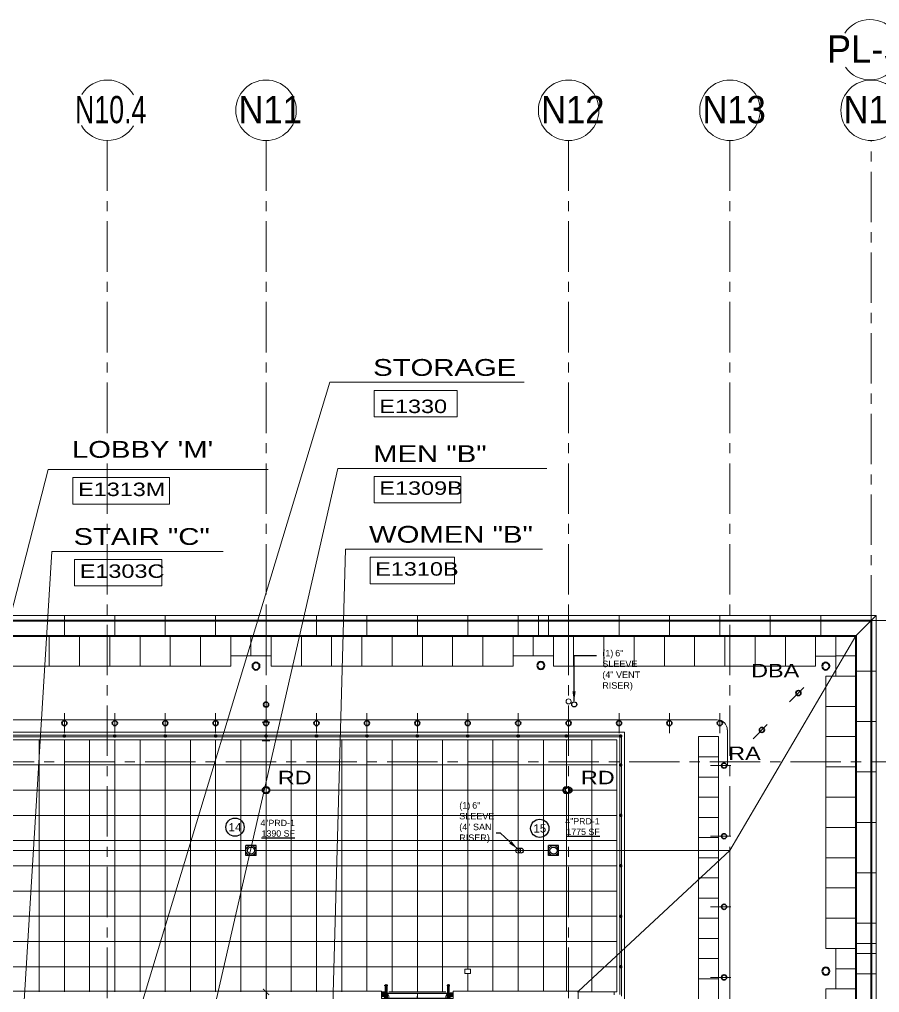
# Model space of a CAD drawing. Header units: inches. Extents: x -26500 to -19489, y -3216 to 2257.
# Drawn here: x -22074 to -21051, y 1100 to 2257 of the extents above; entities that cross this region are included whole.
import ezdxf
from ezdxf.enums import TextEntityAlignment as Align

# ---------------------------------------------------------------- set-up
doc = ezdxf.new("R2010")
doc.units = ezdxf.units.IN
doc.header["$LTSCALE"] = 48
doc.header["$MEASUREMENT"] = 0
for name, pattern in [('A113$0$CENTER', [2, 1.25, -0.25, 0.25, -0.25]), ('A113$0$DGN Style 2', [173.538547, 104.123128, -69.415419]), ('A113$0$DGN Style 3', [242.953966, 173.538547, -69.415419]), ('A113$0$DGN Style 4', [277.835214, 138.830838, -69.415419, 0.173539, -69.415419]), ('NB - PH Mezzanine_plan$0$HIDDEN2', [0.1875, 0.125, -0.0625])]:
    doc.linetypes.add(name, pattern=pattern)
doc.layers.add('A-Anno-Legn', color=8, linetype='Continuous', lineweight=18)
for name, color, linetype in [('A113$0$63', 8, 'Continuous'), ('A113$0$A roof pave', 8, 'Continuous'), ('A113$0$A-ANNO-IDEN', 8, 'Continuous'), ('A113$0$A-DOOR-ADA', 8, 'Continuous'), ('A113$0$A-DOOR-FRM1', 8, 'Continuous'), ('A113$0$A-DOOR-FULL', 8, 'Continuous'), ('A113$0$A-DOOR-SWNG', 8, 'Continuous'), ('A113$0$A-DOOR-THLD', 8, 'Continuous'), ('A113$0$A-GLAZ-FULL', 8, 'Continuous'), ('A113$0$A-GRID-1DP0-15', 8, 'Continuous'), ('A113$0$A-GRID-GRDP0-15', 8, 'Continuous'), ('A113$0$A-PLUMB-SLEEVE', 8, 'Continuous'), ('A113$0$A-roof cope', 8, 'Continuous'), ('A113$0$A-roof davi', 8, 'Continuous'), ('A113$0$A-roof fall', 8, 'Continuous'), ('A113$0$A-roof hral', 8, 'Continuous'), ('A113$0$A-ROOF-PAVE-X1', 8, 'Continuous'), ('A113$0$A-trellis-above', 8, 'Continuous'), ('A113$0$A-WALL-EXTR', 8, 'Continuous'), ('A113$0$bp113 - A-ROOF-CRTS', 8, 'Continuous'), ('A113$0$bp113 - A-ROOF-RFDR', 8, 'Continuous'), ('A113$0$C-PROP', 8, 'Continuous'), ('A113$0$Items below', 8, 'Continuous'), ('A113$0$trellis', 8, 'Continuous'), ('NB - PH Mezzanine_plan$0$STMETAL1', 1, 'NB - PH Mezzanine_plan$0$HIDDEN2'), ('NB - PH Mezzanine_plan$0$STPTREINF', 1, 'NB - PH Mezzanine_plan$0$HIDDEN2'), ('P-Anno', 6, 'Continuous'), ('P-Anno-Symb @ 96', 6, 'Continuous'), ('P-Pipe-Ftng', 134, 'Continuous'), ('P-Text', 6, 'Continuous'), ('XREF', 7, 'Continuous')]:
    doc.layers.add(name, color=color, linetype=linetype)
doc.styles.add('A113$0$Arial', font='arial.ttf', dxfattribs={"height": 0.076839})
doc.styles.add('A113$0$style-Arial', font='arial.ttf')
doc.styles.add('MAMEP ANNO', font='arial.ttf', dxfattribs={"height": 0.078125})
doc.styles.add('NB - PH Mezzanine_plan$0$ROMANS', font='romans.shx', dxfattribs={"width": 0.8})
doc.styles.add('P08', font='arial.ttf', dxfattribs={"height": 0.08})
doc.styles.get("Standard").update_dxf_attribs({"font": 'simplex.shx'})
doc.dimstyles.new('NB - PH Mezzanine_plan$0$tce_96', dxfattribs={"dimscale": 96, "dimtxt": 0.09375, "dimasz": 0.075, "dimexe": 0.075, "dimexo": 0.0625, "dimgap": 0.03125, "dimtad": 1, "dimdec": 3, "dimzin": 3, "dimdsep": 46, "dimlunit": 4, "dimtxsty": 'NB - PH Mezzanine_plan$0$ROMANS', "dimblk": 'NB - PH Mezzanine_plan$0$_ArchTick', "dimcen": 0, "dimdle": 0.075, "dimclrd": 3, "dimclre": 3, "dimclrt": 10, "dimadec": 0, "dimazin": 1, "dimtfac": 1, "dimtdec": 3, "dimtmove": 0, "dimatfit": 3, "dimldrblk": 'NB - PH Mezzanine_plan$0$_ArchTick', "dimfxl": 1, "dimtolj": 1, "dimtzin": 3, "dimlwd": -1, "dimlwe": -1, "dimarcsym": 0})
doc.dimstyles.new('STANDARD$7', dxfattribs={"dimtxt": 0.18, "dimasz": 0.125, "dimexe": 0.18, "dimexo": 0.06, "dimgap": 0.09, "dimtad": 0, "dimtih": 1, "dimtoh": 1, "dimdec": 4, "dimzin": 0, "dimdsep": 46, "dimtxsty": 'Standard', "dimcen": 0.09, "dimadec": 0, "dimazin": 0, "dimtfac": 1, "dimtdec": 4, "dimtofl": 0, "dimtmove": 0, "dimatfit": 3, "dimfxl": 1, "dimtolj": 1, "dimtzin": 0, "dimarcsym": 0})

# ---------------------------------------------------------------- blocks, each defined once
blk = doc.blocks.new('*U761')
at = {"layer": 'A113$0$A-DOOR-FRM1', "linetype": 'A113$0$DGN Style 4', "lineweight": 0}
for p, q in [((0, 9.4), (-42.5, 9.4)), ((0, 3.4), (-42.5, 3.4)), ((0, 9.4), (42.5, 9.4)), ((0, 3.4), (42.5, 3.4))]:
    blk.add_line(p, q, dxfattribs=at)
at = {"layer": 'A113$0$A-DOOR-FRM1', "linetype": 'A113$0$DGN Style 4', "lineweight": 0, "flags": 128}
for points in [[(-40.7, 7.8), (-40.7, 7.2), (-40, 7.2)], [(40.7, 7.8), (40.7, 7.2), (40, 7.2)]]:
    blk.add_lwpolyline(points, dxfattribs=at)
at = {"layer": 'A113$0$A-DOOR-FRM1', "linetype": 'Continuous', "lineweight": 0}
for radius in [0.875, 0.688]:
    blk.add_circle((-40.7, 7.2), radius, dxfattribs=at)
at = {"layer": 'A113$0$A-DOOR-FRM1', "linetype": 'Continuous', "lineweight": 0, "extrusion": (0, 0, -1)}
for radius in [0.875, 0.688]:
    blk.add_circle((-40.7, 7.2), radius, dxfattribs=at)
at = {"layer": 'A113$0$A-DOOR-FULL', "lineweight": 40}
for p, q in [((-38.1, 18.5), (-38.1, 19.4)), ((-38.1, 18.5), (-38.1, 19.4)), ((-37.3, 18.5), (-38, 18.5)), ((-37.3, 18.5), (-38, 18.5)), ((-37.3, -18.5), (-37.3, 18.5)), ((-37.3, -18.5), (-37.3, 18.5)), ((-36.8, 18.5), (-36.8, -18.5)), ((-36, 18.5), (-36.8, 18.5)), ((-36.8, 18.5), (-36.8, -18.5)), ((-36, 18.5), (-36.8, 18.5)), ((36, 18.5), (36.7, 18.5)), ((36, 18.5), (36.7, 18.5)), ((36.7, 18.5), (36.7, -18.5)), ((36.7, 18.5), (36.7, -18.5)), ((37.2, -18.5), (37.2, 18.5)), ((37.2, 18.5), (38, 18.5)), ((37.2, -18.5), (37.2, 18.5)), ((37.2, 18.5), (38, 18.5)), ((38, 18.5), (38, 19.4)), ((38, 18.5), (38, 19.4)), ((-38.1, -18.6), (-38.1, -19.4)), ((-38.1, -18.6), (-38.1, -19.4)), ((-37.3, -18.5), (-38, -18.5)), ((-37.3, -18.5), (-38, -18.5)), ((-36, -18.5), (-36.8, -18.5)), ((-36, -18.5), (-36.8, -18.5)), ((-36, -19.4), (-36, -18.6)), ((-36, -19.4), (-36, -18.6)), ((35.9, -19.4), (35.9, -18.6)), ((35.9, -19.4), (35.9, -18.6)), ((36, -18.5), (36.7, -18.5)), ((36, -18.5), (36.7, -18.5)), ((37.2, -18.5), (38, -18.5)), ((37.2, -18.5), (38, -18.5)), ((38, -18.6), (38, -19.4)), ((38, -18.6), (38, -19.4))]:
    blk.add_line(p, q, dxfattribs=at)
at = {"layer": 'A113$0$A-DOOR-FULL', "lineweight": 0}
for p, q in [((-38, 18.5), (-38, -15)), ((-36, 18.5), (-36, 8.6)), ((36, 18.5), (36, 8.6)), ((38, 18.5), (38, -15)), ((-38.9, 10.3), (-42.5, 10.3)), ((-42.5, 10.2), (-42.5, 3.3)), ((-42.3, 6), (-42.5, 6)), ((-38.9, 3.3), (-42.5, 3.3)), ((-36, 7.4), (-36, -15)), ((36, 7.4), (36, -15)), ((38.9, 10.3), (42.5, 10.3)), ((38.9, 3.3), (42.5, 3.3)), ((42.2, 6), (42.5, 6)), ((42.5, 10.2), (42.5, 3.3)), ((-38, -16.2), (-38, -18.5)), ((-38, -16.2), (-38, -18.5)), ((-36, -16.2), (-36, -18.5)), ((-36, -16.2), (-36, -18.5)), ((36, -16.2), (36, -18.5)), ((36, -16.2), (36, -18.5)), ((38, -16.2), (38, -18.5)), ((38, -16.2), (38, -18.5))]:
    blk.add_line(p, q, dxfattribs=at)
at = {"layer": 'A113$0$A-DOOR-FULL'}
for p, q in [((-37.3, 18.5), (-37.4, 18.5)), ((-37.3, 18.5), (-37.4, 18.5)), ((-36.6, 18.5), (-36.8, 18.5)), ((-36.6, 18.5), (-36.8, 18.5)), ((36.6, 18.5), (36.7, 18.5)), ((36.6, 18.5), (36.7, 18.5)), ((37.2, 18.5), (37.4, 18.5)), ((37.2, 18.5), (37.4, 18.5)), ((-37.3, -18.5), (-37.4, -18.5)), ((-37.3, -18.5), (-37.4, -18.5)), ((-36.6, -18.5), (-36.8, -18.5)), ((-36.6, -18.5), (-36.8, -18.5)), ((36.6, -18.5), (36.7, -18.5)), ((36.6, -18.5), (36.7, -18.5)), ((37.2, -18.5), (37.4, -18.5)), ((37.2, -18.5), (37.4, -18.5))]:
    blk.add_line(p, q, dxfattribs=at)
at = {"layer": 'A113$0$A-DOOR-FULL', "lineweight": 30}
for p, q in [((-36, 19.4), (-36, 18.5)), ((-36, 19.4), (-36, 18.5)), ((35.9, 19.4), (35.9, 18.5)), ((35.9, 19.4), (35.9, 18.5))]:
    blk.add_line(p, q, dxfattribs=at)
at = {"layer": 'A113$0$A-DOOR-FULL', "linetype": 'Continuous', "lineweight": 0}
for p, q in [((-38.9, 10.3), (-42.5, 10.3)), ((-38.9, 10.3), (-38.9, 3.3)), ((-36, 8.6), (-36.8, 8.6)), ((-36, 7.4), (-36.8, 7.4)), ((-35.4, -14.3), (-35.4, 6.8)), ((-35.4, -14.3), (-35.4, 6.8)), ((-34.1, -14.3), (-34.1, 6.8)), ((-34.1, -14.3), (-34.1, 6.8)), ((34.1, -14.3), (34.1, 6.8)), ((34.1, -14.3), (34.1, 6.8)), ((35.4, -14.3), (35.4, 6.8)), ((35.4, -14.3), (35.4, 6.8)), ((36, 8.6), (36.7, 8.6)), ((36, 7.4), (36.7, 7.4)), ((38.9, 10.3), (38.9, 3.3)), ((38.9, 10.3), (42.5, 10.3)), ((-39.3, -15), (-37.3, -15)), ((-39.3, -15), (-37.3, -15)), ((-39.3, -16.2), (-37.3, -16.2)), ((-39.3, -16.2), (-37.3, -16.2)), ((-36.8, -15), (-36, -15)), ((-36.8, -15), (-36, -15)), ((-36.8, -16.2), (-36, -16.2)), ((-36.8, -16.2), (-36, -16.2)), ((36.7, -15), (36, -15)), ((36.7, -15), (36, -15)), ((36.7, -16.2), (36, -16.2)), ((36.7, -16.2), (36, -16.2)), ((39.2, -15), (37.2, -15)), ((39.2, -15), (37.2, -15)), ((39.2, -16.2), (37.2, -16.2)), ((39.2, -16.2), (37.2, -16.2))]:
    blk.add_line(p, q, dxfattribs=at)
at = {"layer": 'A113$0$A-DOOR-FULL', "linetype": 'Continuous', "lineweight": 0, "extrusion": (0, 0, -1)}
blk.add_circle((39.2, -15.6), 0.625, dxfattribs=at)
blk.add_circle((39.2, -15.6), 0.625, dxfattribs=at)
at = {"layer": 'A113$0$A-DOOR-FULL', "linetype": 'Continuous', "lineweight": 0}
blk.add_circle((39.2, -15.6), 0.625, dxfattribs=at)
blk.add_circle((39.2, -15.6), 0.625, dxfattribs=at)
at = {"layer": 'A113$0$A-DOOR-FULL', "lineweight": 40}
for centre, radius, start, end in [((-38, 19.4), 0.05, 112.9744, 180), ((-38, 19.4), 0.05, 112.9744, 180), ((-38, 18.5), 0.05, 180, 270), ((-38, 18.5), 0.05, 180, 270), ((-38, -18.6), 0.05, 90, 180), ((-38, -18.6), 0.05, 90, 180), ((-38, -19.4), 0.05, 180, 247.0256), ((-38, -19.4), 0.05, 180, 247.0256), ((-37, -17), 2.61, 247.0256, 270.0003), ((-37, -17), 2.61, 247.0256, 270.0003), ((-37, -17), 2.61, 270.0003, 292.9744), ((-37, -17), 2.61, 270.0003, 292.9744), ((-36, -18.6), 0.05, 0, 90), ((-36, -18.6), 0.05, 0, 90), ((-36, -19.4), 0.05, 292.9744, 0), ((-36, -19.4), 0.05, 292.9744, 0)]:
    blk.add_arc(centre, radius, start, end, dxfattribs=at)
at = {"layer": 'A113$0$A-DOOR-FULL', "lineweight": 30}
for centre, radius, start, end in [((-37, 17), 2.61, 67.0256, 112.9744), ((-37, 17), 2.61, 67.0256, 112.9744), ((-36, 19.4), 0.05, 0, 67.0256), ((-36, 19.4), 0.05, 0, 67.0256), ((-36, 18.5), 0.05, 270, 0), ((-36, 18.5), 0.05, 270, 0)]:
    blk.add_arc(centre, radius, start, end, dxfattribs=at)
at = {"layer": 'A113$0$A-DOOR-FULL', "lineweight": 30, "extrusion": (0, 0, -1)}
for centre, radius, start, end in [((-36, 19.4), 0.05, 0, 67.0256), ((-36, 19.4), 0.05, 0, 67.0256), ((-36, 18.5), 0.05, 270, 0), ((-36, 18.5), 0.05, 270, 0), ((-37, 17), 2.61, 67.0256, 112.9744), ((-37, 17), 2.61, 67.0256, 112.9744)]:
    blk.add_arc(centre, radius, start, end, dxfattribs=at)
at = {"layer": 'A113$0$A-DOOR-FULL', "lineweight": 40, "extrusion": (0, 0, -1)}
for centre, radius, start, end in [((-38, 19.4), 0.05, 112.9744, 180), ((-38, 19.4), 0.05, 112.9744, 180), ((-38, 18.5), 0.05, 180, 270), ((-38, 18.5), 0.05, 180, 270), ((-36, -18.6), 0.05, 0, 90), ((-36, -18.6), 0.05, 0, 90), ((-36, -19.4), 0.05, 292.9744, 0), ((-36, -19.4), 0.05, 292.9744, 0), ((-37, -17), 2.61, 270.0003, 292.9744), ((-37, -17), 2.61, 270.0003, 292.9744), ((-37, -17), 2.61, 247.0256, 270.0003), ((-37, -17), 2.61, 247.0256, 270.0003), ((-38, -18.6), 0.05, 90, 180), ((-38, -18.6), 0.05, 90, 180), ((-38, -19.4), 0.05, 180, 247.0256), ((-38, -19.4), 0.05, 180, 247.0256)]:
    blk.add_arc(centre, radius, start, end, dxfattribs=at)
at = {"layer": 'A113$0$A-DOOR-FULL', "linetype": 'Continuous', "lineweight": 0}
for centre, radius, start, end in [((-36, 6.8), 1.88, 0, 90), ((-36, 6.8), 1.88, 0, 90), ((-36, 6.8), 0.625, 0, 90), ((-36, 6.8), 0.625, 0, 90), ((36, -14.3), 1.88, 180, 270), ((36, -14.3), 1.88, 180, 270), ((36, -14.3), 0.625, 180, 270), ((36, -14.3), 0.625, 180, 270)]:
    blk.add_arc(centre, radius, start, end, dxfattribs=at)
at = {"layer": 'A113$0$A-DOOR-FULL', "linetype": 'Continuous', "lineweight": 0, "extrusion": (0, 0, -1)}
for centre, radius, start, end in [((-36, 6.8), 1.88, 0, 90), ((-36, 6.8), 1.88, 0, 90), ((-36, 6.8), 0.625, 0, 90), ((-36, 6.8), 0.625, 0, 90), ((36, -14.3), 0.625, 180, 270), ((36, -14.3), 1.88, 180, 270), ((36, -14.3), 0.625, 180, 270), ((36, -14.3), 1.88, 180, 270)]:
    blk.add_arc(centre, radius, start, end, dxfattribs=at)
at = {"layer": 'A113$0$A-DOOR-FULL', "lineweight": 0}
for points in [[(-42.3, 8.3), (-42.5, 8.3), (-42.5, 6), (-42.3, 6)], [(42.2, 8.3), (42.5, 8.3), (42.5, 6), (42.2, 6)]]:
    blk.add_3dface(points, dxfattribs=at)
at = {"layer": 'A113$0$A-DOOR-SWNG', "linetype": 'A113$0$DGN Style 3', "lineweight": 0}
blk.add_line((0, 6.3), (0, 9.3), dxfattribs=at)
blk.add_line((0, 6.3), (0, 9.3), dxfattribs=at)
for points in [[(-36, -19.6), (-1.9, -2.8), (-0.1, 6.3)], [(36, -19.6), (1.9, -2.8), (0.1, 6.3)]]:
    blk.add_spline(points, degree=3, dxfattribs=at)
at = {"layer": 'A113$0$A-DOOR-THLD', "linetype": 'Continuous', "lineweight": 0}
for p, q in [((-38, 9.8), (-38.9, 9.8)), ((-38, 3.8), (-38.9, 3.8)), ((-36, 9.8), (0, 9.8)), ((-35.4, 3.8), (-36, 3.8)), ((-34.1, 3.8), (0, 3.8)), ((36, 9.8), (0, 9.8)), ((34.1, 3.8), (0, 3.8)), ((35.4, 3.8), (36, 3.8)), ((38.9, 9.8), (38, 9.8)), ((38, 3.8), (38.9, 3.8))]:
    blk.add_line(p, q, dxfattribs=at)
at = {"layer": 'A113$0$A-DOOR-THLD', "linetype": 'A113$0$DGN Style 2', "lineweight": 0}
for p, q in [((-38, 9.8), (-36, 9.8)), ((-38, 3.8), (-36, 3.8)), ((-35.4, 3.8), (-34.1, 3.8)), ((35.4, 3.8), (34.1, 3.8)), ((38, 9.8), (36, 9.8)), ((38, 3.8), (36, 3.8))]:
    blk.add_line(p, q, dxfattribs=at)
at = {"layer": 'A113$0$A-GLAZ-FULL', "linetype": 'Continuous', "lineweight": 30}
blk.add_circle((-40.7, 7.2), 1.19, dxfattribs=at)
at = {"layer": 'A113$0$A-GLAZ-FULL', "linetype": 'Continuous', "lineweight": 30, "extrusion": (0, 0, -1)}
blk.add_circle((-40.7, 7.2), 1.19, dxfattribs=at)
blk = doc.blocks.new('A113')
at = {"layer": 'A113$0$A roof pave', "lineweight": 0, "transparency": 33554687}
for p, q in [((-22039, 1488.1, -2660.4), (-22039, 1524.1, -2660.4)), ((-22003, 1488.1, -2660.4), (-22003, 1524.1, -2660.4)), ((-21967, 1488.1, -2660.4), (-21967, 1524.1, -2660.4)), ((-21931, 1488.1, -2660.4), (-21931, 1524.1, -2660.4)), ((-21895, 1488.1, -2660.4), (-21895, 1524.1, -2660.4)), ((-21859, 1488.1, -2660.4), (-21859, 1524.1, -2660.4)), ((-21823, 1500.1, -2660.4), (-21823, 1524.1, -2660.4)), ((-21799, 1500.1, -2660.4), (-21799, 1524.1, -2660.4)), ((-21775, 1500.1, -2660.4), (-21775, 1524.1, -2660.4)), ((-21739, 1488.1, -2660.4), (-21739, 1524.1, -2660.4)), ((-21703, 1488.1, -2660.4), (-21703, 1524.1, -2660.4)), ((-21667, 1488.1, -2660.4), (-21667, 1524.1, -2660.4)), ((-21631, 1488.1, -2660.4), (-21631, 1524.1, -2660.4)), ((-21595, 1488.1, -2660.4), (-21595, 1524.1, -2660.4)), ((-21559, 1488.1, -2660.4), (-21559, 1524.1, -2660.4)), ((-21523, 1488.1, -2660.4), (-21523, 1524.1, -2660.4)), ((-21487, 1500.1, -2660.4), (-21487, 1524.1, -2660.4)), ((-21463, 1500.1, -2660.4), (-21463, 1524.1, -2660.4)), ((-21439, 1500.1, -2660.4), (-21439, 1524.1, -2660.4)), ((-21415, 1488.1, -2660.4), (-21415, 1524.1, -2660.4)), ((-21379, 1488.1, -2660.4), (-21379, 1524.1, -2660.4)), ((-21343, 1488.1, -2660.4), (-21343, 1524.1, -2660.4)), ((-21307, 1488.1, -2660.4), (-21307, 1524.1, -2660.4)), ((-21271, 1488.1, -2660.4), (-21271, 1524.1, -2660.4)), ((-21235, 1488.1, -2660.4), (-21235, 1524.1, -2660.4)), ((-21199, 1488.1, -2660.4), (-21199, 1524.1, -2660.4)), ((-21163, 1488.1, -2660.4), (-21163, 1524.1, -2660.4)), ((-21127, 1500.1, -2660.4), (-21127, 1524.1, -2660.4)), ((-21103, 1500.1, -2660.4), (-21103, 1524.1, -2660.4)), ((-21079, 1500.1, -2660.4), (-21103, 1500.1, -2660.4)), ((-21079, 1476.1, -2660.4), (-21115, 1476.1, -2660.4)), ((-21079, 1440.1, -2660.4), (-21115, 1440.1, -2660.4)), ((-21079, 1404.1, -2660.4), (-21115, 1404.1, -2660.4)), ((-21079, 1368.1, -2660.4), (-21115, 1368.1, -2660.4)), ((-21079, 1332.1, -2660.4), (-21115, 1332.1, -2660.4)), ((-21079, 1296.1, -2660.4), (-21115, 1296.1, -2660.4)), ((-21079, 1260.1, -2660.4), (-21115, 1260.1, -2660.4)), ((-21079, 1224.1, -2660.4), (-21115, 1224.1, -2660.4)), ((-21079, 1188.1, -2660.4), (-21115, 1188.1, -2660.4)), ((-21079, 1152.1, -2660.4), (-21103, 1152.1, -2660.4)), ((-21079, 1128.1, -2660.4), (-21103, 1128.1, -2660.4)), ((-21079, 1104.1, -2660.4), (-21103, 1104.1, -2660.4))]:
    blk.add_line(p, q, dxfattribs=at)
at = {"layer": 'A113$0$A roof pave', "lineweight": 13, "transparency": 33554687}
for p, q in [((-21823, 1500.1, -2660.4), (-21775, 1500.1, -2660.4)), ((-21823, 1500.1, -2660.4), (-21823, 1488.1, -2660.4)), ((-21775, 1500.1, -2660.4), (-21775, 1488.1, -2660.4)), ((-21487, 1500.1, -2660.4), (-21439, 1500.1, -2660.4)), ((-21487, 1488.1, -2660.4), (-21487, 1500.1, -2660.4)), ((-21439, 1488.1, -2660.4), (-21439, 1500.1, -2660.4)), ((-21127, 1500.1, -2660.4), (-21127, 1488.1, -2660.4)), ((-21103, 1500, -2660.4), (-21127, 1500, -2660.4)), ((-21103, 1500.1, -2660.4), (-21103, 1476.1, -2660.4)), ((-22111, 1488.1, -2660.4), (-21823, 1488.1, -2660.4)), ((-21775, 1488.1, -2660.4), (-21487, 1488.1, -2660.4)), ((-21439, 1488.1, -2660.4), (-21127, 1488.1, -2660.4)), ((-21115, 1476.1, -2660.4), (-21115, 1152, -2660.4)), ((-21115, 1476.1, -2660.4), (-21103, 1476.1, -2660.4)), ((-21266.5, 1068.1, -2660.4), (-21266.5, 1404.1, -2660.4)), ((-21266.5, 1404.1, -2660.4), (-21242.5, 1404.1, -2660.4)), ((-21242.5, 1404.1, -2660.4), (-21242.5, 1068.1, -2660.4)), ((-21266.5, 1380.1, -2660.4), (-21242.5, 1380.1, -2660.4)), ((-21266.5, 1356.1, -2660.4), (-21242.5, 1356.1, -2660.4)), ((-21266.5, 1332.1, -2660.4), (-21242.5, 1332.1, -2660.4)), ((-21266.5, 1308.1, -2660.4), (-21242.5, 1308.1, -2660.4)), ((-21266.5, 1284.1, -2660.4), (-21242.5, 1284.1, -2660.4)), ((-21266.5, 1260.1, -2660.4), (-21242.5, 1260.1, -2660.4)), ((-21266.5, 1236.1, -2660.4), (-21242.5, 1236.1, -2660.4)), ((-21266.5, 1212.1, -2660.4), (-21242.5, 1212.1, -2660.4)), ((-21266.5, 1188.1, -2660.4), (-21242.5, 1188.1, -2660.4)), ((-21266.5, 1164.1, -2660.4), (-21242.5, 1164.1, -2660.4)), ((-21115, 1152, -2660.4), (-21103, 1152.1, -2660.4)), ((-21103, 1152.1, -2660.4), (-21103, 1104.1, -2660.4)), ((-21266.5, 1140.1, -2660.4), (-21242.5, 1140.1, -2660.4)), ((-21266.5, 1116.1, -2660.4), (-21242.5, 1116.1, -2660.4)), ((-21115, 1104, -2660.4), (-21103, 1104.1, -2660.4)), ((-21115, 1104, -2660.4), (-21115, 1068, -2660.4))]:
    blk.add_line(p, q, dxfattribs=at)
at = {"layer": 'A113$0$A-ANNO-IDEN', "lineweight": 13, "transparency": 33554687}
for p, q in [((-21653.6, 1825.6), (-21473.7, 1825.6)), ((-22012.1, 1721.7), (-21778.5, 1721.7)), ((-21653.6, 1723.2), (-21447, 1723.2)), ((-22010.1, 1624.4), (-21831.9, 1624.4)), ((-21658.5, 1627), (-21451.9, 1627))]:
    blk.add_line(p, q, dxfattribs=at)
at = {"layer": 'A113$0$A-ANNO-IDEN', "lineweight": 0, "transparency": 33554687, "flags": 128}
for points in [[(-21653.6, 1825.6), (-21705.2, 1825.6), (-21966.6, 962.1)], [(-22012.1, 1721.7), (-22040.4, 1721.7), (-22208.2, 1070.3)], [(-21653.6, 1723.2), (-21695.6, 1723.2), (-21881.7, 910.1)], [(-22010.1, 1624.4), (-22035.8, 1624.4), (-22073.9, 1006.2)], [(-21658.5, 1627), (-21686.4, 1627), (-21706.3, 913.1)]]:
    blk.add_lwpolyline(points, dxfattribs=at)
at = {"layer": 'A113$0$A-ANNO-IDEN', "lineweight": 13, "transparency": 33554687}
for points in [[(-21652.4, 1816), (-21553.6, 1816), (-21553.6, 1784.5), (-21652.4, 1784.5)], [(-21652.4, 1713.7), (-21549.4, 1713.7), (-21549.4, 1682.2), (-21652.4, 1682.2)], [(-22010.9, 1712.2), (-21896, 1712.2), (-21896, 1680.6), (-22010.9, 1680.6)], [(-22008.9, 1614.9), (-21905.2, 1614.9), (-21905.2, 1583.4), (-22008.9, 1583.4)], [(-21657.3, 1617.5), (-21556.8, 1617.5), (-21556.8, 1586), (-21657.3, 1586)]]:
    blk.add_3dface(points, dxfattribs=at)
at = {"layer": 'A113$0$A-DOOR-ADA', "lineweight": 13, "transparency": 33554687}
blk.add_3dface([(-21544.3, 1122.5, -2660.4), (-21544.3, 1127.5, -2660.4), (-21537.8, 1127.5, -2660.4), (-21537.8, 1122.5, -2660.4)], dxfattribs=at)
at = {"layer": 'A113$0$A-GRID-1DP0-15', "lineweight": 13, "transparency": 33554687}
for centre in [(-21781, 2149.2), (-21421, 2149.2), (-21229, 2149.2), (-21061, 2149.2)]:
    blk.add_circle(centre, 36, dxfattribs=at)
for centre, start, end in [((-21062.3, 2221.2), 34.0743, 146.7799), ((-21062.3, 2221.2), 215.4208, 328.5678), ((-21969.7, 2149.2), 30.37, 148.3737), ((-21969.7, 2149.2), 210.2526, 328.8621)]:
    blk.add_arc(centre, 36, start, end, dxfattribs=at)
at = {"layer": 'A113$0$A-GRID-GRDP0-15', "linetype": 'A113$0$CENTER', "lineweight": 0, "transparency": 33554687}
for p, q in [((-21970, 2113.2), (-21970, 382.2)), ((-21781, 2113.2), (-21781, -676.9)), ((-21421, 2113.2), (-21421, -676.9)), ((-21229, 2113.2), (-21229, -676.9)), ((-21061, -3071.9), (-21061, 2112.4)), ((-21061, 1542.1), (-20364.9, 1542.1)), ((-23941, 1374.1), (-20364.9, 1374.1))]:
    blk.add_line(p, q, dxfattribs=at)
at = {"layer": 'A113$0$A-PLUMB-SLEEVE', "lineweight": 13, "transparency": 33554687}
for centre in [(-21421, 1446.1, -2660.4), (-21481, 1268.6, -2660.4)]:
    blk.add_circle(centre, 3, dxfattribs=at)
at = {"layer": 'A113$0$A-roof cope', "lineweight": 13, "transparency": 33554687}
for p, q in [((-23887, 1548.1, -2660.4), (-21055, 1548.1, -2660.4)), ((-21456.8, 1548.1, -2660.4), (-21456.8, 1524.1, -2660.4)), ((-21444.8, 1548.1, -2660.4), (-21444.8, 1524.1, -2660.4)), ((-21055, 1548.1, -2660.4), (-21055, -23.9, -2660.4)), ((-21079, 1158.1, -2660.4), (-21055, 1158.1, -2660.4)), ((-21079, 1146.1, -2660.4), (-21055, 1146.1, -2660.4))]:
    blk.add_line(p, q, dxfattribs=at)
at = {"layer": 'A113$0$A-roof cope', "lineweight": 0, "transparency": 33554687}
for p, q in [((-22021, 1524.1, -2660.4), (-22021, 1548.1, -2660.4)), ((-21961, 1524.1, -2660.4), (-21961, 1548.1, -2660.4)), ((-21901, 1524.1, -2660.4), (-21901, 1548.1, -2660.4)), ((-21841, 1524.1, -2660.4), (-21841, 1548.1, -2660.4)), ((-21781, 1524.1, -2660.4), (-21781, 1548.1, -2660.4)), ((-21721, 1524.1, -2660.4), (-21721, 1548.1, -2660.4)), ((-21661, 1524.1, -2660.4), (-21661, 1548.1, -2660.4)), ((-21601, 1524.1, -2660.4), (-21601, 1548.1, -2660.4)), ((-21541, 1524.1, -2660.4), (-21541, 1548.1, -2660.4)), ((-21481, 1524.1, -2660.4), (-21481, 1548.1, -2660.4)), ((-21421, 1524.1, -2660.4), (-21421, 1548.1, -2660.4)), ((-21361, 1524.1, -2660.4), (-21361, 1548.1, -2660.4)), ((-21301, 1524.1, -2660.4), (-21301, 1548.1, -2660.4)), ((-21241, 1524.1, -2660.4), (-21241, 1548.1, -2660.4)), ((-21181, 1524.1, -2660.4), (-21181, 1548.1, -2660.4)), ((-21121, 1524.1, -2660.4), (-21121, 1548.1, -2660.4)), ((-21079, 1524.1, -2660.4), (-21055, 1548.1, -2660.4)), ((-21079, 1482.1, -2660.4), (-21055, 1482.1, -2660.4)), ((-21079, 1422.1, -2660.4), (-21055, 1422.1, -2660.4)), ((-21079, 1362.1, -2660.4), (-21055, 1362.1, -2660.4)), ((-21079, 1302.1, -2660.4), (-21055, 1302.1, -2660.4)), ((-21079, 1242.1, -2660.4), (-21055, 1242.1, -2660.4)), ((-21079, 1182.1, -2660.4), (-21055, 1182.1, -2660.4)), ((-21079, 1122.1, -2660.4), (-21055, 1122.1, -2660.4))]:
    blk.add_line(p, q, dxfattribs=at)
at = {"layer": 'A113$0$A-roof cope', "lineweight": 40, "transparency": 33554687}
for p, q in [((-23863, 1524.1, -2660.4), (-21079, 1524.1, -2660.4)), ((-21079, 1524.1, -2660.4), (-21079, 0.1, -2660.4))]:
    blk.add_line(p, q, dxfattribs=at)
at = {"layer": 'A113$0$A-roof davi', "lineweight": 40, "transparency": 33554687, "extrusion": (0, 0, -1)}
for centre in [(21793, 1488.1, 2660.4), (21454, 1488.8, 2660.4), (21115, 1488.1, 2660.4), (21114.9, 1125.2, 2660.4)]:
    blk.add_circle(centre, 4.32, dxfattribs=at)
at = {"layer": 'A113$0$A-roof fall', "lineweight": 0, "transparency": 33554687}
for p, q in [((-21158, 1445.5, -2660.4), (-21141, 1462.5, -2660.4)), ((-21781, 1430.2, -2660.4), (-21781, 1454.2, -2660.4)), ((-22021, 1408.1, -2660.4), (-22021, 1432.1, -2660.4)), ((-21961, 1408.1, -2660.4), (-21961, 1432.1, -2660.4)), ((-21901, 1408.1, -2660.4), (-21901, 1432.1, -2660.4)), ((-21841, 1408.1, -2660.4), (-21841, 1432.1, -2660.4)), ((-21781, 1408.1, -2660.4), (-21781, 1432.1, -2660.4)), ((-21721, 1408.1, -2660.4), (-21721, 1432.1, -2660.4)), ((-21661, 1408.1, -2660.4), (-21661, 1432.1, -2660.4)), ((-21601, 1408.1, -2660.4), (-21601, 1432.1, -2660.4)), ((-21541, 1408.1, -2660.4), (-21541, 1432.1, -2660.4)), ((-21481, 1408.1, -2660.4), (-21481, 1432.1, -2660.4)), ((-21421, 1408.1, -2660.4), (-21421, 1432.1, -2660.4)), ((-21361, 1408.1, -2660.4), (-21361, 1432.1, -2660.4)), ((-21301, 1408.1, -2660.4), (-21301, 1432.1, -2660.4)), ((-21241, 1408.1, -2660.4), (-21241, 1432.1, -2660.4)), ((-21201.5, 1401.6, -2660.4), (-21184.5, 1418.6, -2660.4)), ((-21228, 1369.7, -2660.4), (-21252, 1369.7, -2660.4)), ((-21228, 1285.7, -2660.4), (-21252, 1285.7, -2660.4)), ((-21228, 1201.7, -2660.4), (-21252, 1201.7, -2660.4)), ((-21228, 1117.7, -2660.4), (-21252, 1117.7, -2660.4))]:
    blk.add_line(p, q, dxfattribs=at)
at = {"layer": 'A113$0$A-roof fall', "lineweight": 13, "transparency": 33554687}
for p, q in [((-22980, 1424.1, -2660.4), (-21244.1, 1424.1, -2660.4)), ((-21231.9, 1412.1, -2660.4), (-21231.9, 1369.7, -2660.4))]:
    blk.add_line(p, q, dxfattribs=at)
blk.add_arc((-21244.1, 1412.1, -2660.4), 12, 0, 90, dxfattribs=at)
at = {"layer": 'A113$0$A-roof fall', "lineweight": 30, "transparency": 33554687, "extrusion": (0, 0, -1)}
for centre, major_axis in [((-21147.5, 1456, -2660.4), (-2.12, 2.12)), ((-21781, 1442.2, -2660.4), (-3, 0)), ((-22021, 1420.1, -2660.4), (-3, 0)), ((-21961, 1420.1, -2660.4), (-3, 0)), ((-21901, 1420.1, -2660.4), (-3, 0)), ((-21841, 1420.1, -2660.4), (-3, 0)), ((-21781, 1420.1, -2660.4), (-3, 0)), ((-21721, 1420.1, -2660.4), (-3, 0)), ((-21661, 1420.1, -2660.4), (-3, 0)), ((-21601, 1420.1, -2660.4), (-3, 0)), ((-21541, 1420.1, -2660.4), (-3, 0)), ((-21481, 1420.1, -2660.4), (-3, 0)), ((-21421, 1420.1, -2660.4), (-3, 0)), ((-21361, 1420.1, -2660.4), (-3, 0)), ((-21301, 1420.1, -2660.4), (-3, 0)), ((-21241, 1420.1, -2660.4), (-3, 0)), ((-21191, 1412.1, -2660.4), (-2.12, 2.12)), ((-21236, 1369.7, -2660.4), (0, -3)), ((-21236, 1285.7, -2660.4), (0, -3)), ((-21236, 1201.7, -2660.4), (0, -3)), ((-21236, 1117.7, -2660.4), (0, -3))]:
    blk.add_ellipse(centre, major_axis=major_axis, ratio=0.999999, dxfattribs=at)
at = {"layer": 'A113$0$A-roof hral', "lineweight": 13, "transparency": 33554687}
for p, q in [((-22926, 1406, -2660.4), (-21358.5, 1406, -2660.4)), ((-22924, 1404, -2660.4), (-21360.5, 1404, -2660.4)), ((-21360, 1097.5, -2660.4), (-21360, 1403.5, -2660.4)), ((-21358, 1095.5, -2660.4), (-21358, 1405.5, -2660.4))]:
    blk.add_line(p, q, dxfattribs=at)
at = {"layer": 'A113$0$A-roof hral', "lineweight": 30, "transparency": 33554687}
for points in [[(-22020, 1406, -2660.4), (-22022, 1406, -2660.4), (-22022, 1404, -2660.4), (-22020, 1404, -2660.4)], [(-21960, 1406, -2660.4), (-21962, 1406, -2660.4), (-21962, 1404, -2660.4), (-21960, 1404, -2660.4)], [(-21900, 1406, -2660.4), (-21902, 1406, -2660.4), (-21902, 1404, -2660.4), (-21900, 1404, -2660.4)], [(-21840, 1406, -2660.4), (-21842, 1406, -2660.4), (-21842, 1404, -2660.4), (-21840, 1404, -2660.4)], [(-21780, 1406, -2660.4), (-21782, 1406, -2660.4), (-21782, 1404, -2660.4), (-21780, 1404, -2660.4)], [(-21720, 1406, -2660.4), (-21722, 1406, -2660.4), (-21722, 1404, -2660.4), (-21720, 1404, -2660.4)], [(-21660, 1406, -2660.4), (-21662, 1406, -2660.4), (-21662, 1404, -2660.4), (-21660, 1404, -2660.4)], [(-21600, 1406, -2660.4), (-21602, 1406, -2660.4), (-21602, 1404, -2660.4), (-21600, 1404, -2660.4)], [(-21540, 1406, -2660.4), (-21542, 1406, -2660.4), (-21542, 1404, -2660.4), (-21540, 1404, -2660.4)], [(-21480, 1406, -2660.4), (-21482, 1406, -2660.4), (-21482, 1404, -2660.4), (-21480, 1404, -2660.4)], [(-21422.5, 1406, -2660.4), (-21424.5, 1406, -2660.4), (-21424.5, 1404, -2660.4), (-21422.5, 1404, -2660.4)], [(-21358, 1406, -2660.4), (-21360, 1406, -2660.4), (-21360, 1404, -2660.4), (-21358, 1404, -2660.4)], [(-21358, 1371.5, -2660.4), (-21360, 1371.5, -2660.4), (-21360, 1369.5, -2660.4), (-21358, 1369.5, -2660.4)], [(-21358, 1311.5, -2660.4), (-21360, 1311.5, -2660.4), (-21360, 1309.5, -2660.4), (-21358, 1309.5, -2660.4)], [(-21358, 1251.5, -2660.4), (-21360, 1251.5, -2660.4), (-21360, 1249.5, -2660.4), (-21358, 1249.5, -2660.4)], [(-21358, 1191.5, -2660.4), (-21360, 1191.5, -2660.4), (-21360, 1189.5, -2660.4), (-21358, 1189.5, -2660.4)], [(-21358, 1131.5, -2660.4), (-21360, 1131.5, -2660.4), (-21360, 1129.5, -2660.4), (-21358, 1129.5, -2660.4)]]:
    blk.add_3dface(points, dxfattribs=at)
at = {"layer": 'A113$0$A-ROOF-PAVE-X1', "lineweight": 13, "transparency": 33554687}
for p, q in [((-22930, 1409.5, -2660.4), (-21354.5, 1409.5, -2660.4)), ((-21354.5, 1091.5, -2660.4), (-21354.5, 1409.5, -2660.4)), ((-22921, 1400.5, -2660.4), (-21363.5, 1400.5, -2660.4)), ((-21363.5, 1100.5, -2660.4), (-21363.5, 1400.5, -2660.4)), ((-21366.6, 1100.5, -2660.4), (-21363.5, 1100.5, -2660.4)), ((-21366.6, 1097, -2660.4), (-21366.6, 1100.5, -2660.4))]:
    blk.add_line(p, q, dxfattribs=at)
at = {"layer": 'A113$0$A-ROOF-PAVE-X1', "lineweight": 0, "transparency": 33554687}
for p, q in [((-22051, 1100.5, -2660.4), (-22051, 1400.5, -2660.4)), ((-22021, 1100.5, -2660.4), (-22021, 1400.5, -2660.4)), ((-21991, 1100.5, -2660.4), (-21991, 1400.5, -2660.4)), ((-21961, 1100.5, -2660.4), (-21961, 1400.5, -2660.4)), ((-21931, 1100.5, -2660.4), (-21931, 1400.5, -2660.4)), ((-21901, 1100.5, -2660.4), (-21901, 1400.5, -2660.4)), ((-21871, 1100.5, -2660.4), (-21871, 1400.5, -2660.4)), ((-21841, 1100.5, -2660.4), (-21841, 1400.5, -2660.4)), ((-21811, 1100.5, -2660.4), (-21811, 1400.5, -2660.4)), ((-21781, 1344.5, -2660.4), (-21781, 1400.5, -2660.4)), ((-21751, 1100.5, -2660.4), (-21751, 1400.5, -2660.4)), ((-21721, 1100.5, -2660.4), (-21721, 1400.5, -2660.4)), ((-21691, 1100.5, -2660.4), (-21691, 1400.5, -2660.4)), ((-21661, 1101.5, -2660.4), (-21661, 1400.5, -2660.4)), ((-21631, 1100.5, -2660.4), (-21631, 1400.5, -2660.4)), ((-21601, 1100.5, -2660.4), (-21601, 1400.5, -2660.4)), ((-21571, 1100.5, -2660.4), (-21571, 1400.5, -2660.4)), ((-21541, 1127.5, -2660.4), (-21541, 1400.5, -2660.4)), ((-21511, 1101.5, -2660.4), (-21511, 1400.5, -2660.4)), ((-21481, 1101.5, -2660.4), (-21481, 1400.5, -2660.4)), ((-21451, 1101.5, -2660.4), (-21451, 1400.5, -2660.4)), ((-21423.5, 1344.5, -2660.4), (-21423.5, 1400.5, -2660.4)), ((-21393.5, 1100.5, -2660.4), (-21393.5, 1400.5, -2660.4)), ((-22921, 1370.5, -2660.4), (-21363.5, 1370.5, -2660.4)), ((-22137, 1340.5, -2660.4), (-21785, 1340.5, -2660.4)), ((-21781, 1100.5, -2660.4), (-21781, 1336.5, -2660.4)), ((-21777, 1340.5, -2660.4), (-21427.5, 1340.5, -2660.4)), ((-21423.5, 1101.5, -2660.4), (-21423.5, 1336.5, -2660.4)), ((-21419.5, 1340.5, -2660.4), (-21363.5, 1340.5, -2660.4)), ((-22921, 1310.5, -2660.4), (-21363.5, 1310.5, -2660.4)), ((-22921, 1280.5, -2660.4), (-21363.5, 1280.5, -2660.4)), ((-22921, 1250.5, -2660.4), (-21363.5, 1250.5, -2660.4)), ((-22921, 1220.5, -2660.4), (-21363.5, 1220.5, -2660.4)), ((-22921, 1190.5, -2660.4), (-21363.5, 1190.5, -2660.4)), ((-22921, 1160.5, -2660.4), (-21363.5, 1160.5, -2660.4)), ((-22921, 1130.5, -2660.4), (-21363.5, 1130.5, -2660.4)), ((-21541, 1101.5, -2660.4), (-21541, 1122.5, -2660.4)), ((-21643.8, 1100.5, -2660.4), (-21639, 1100.5, -2660.4)), ((-21637.8, 1100.5, -2660.4), (-21636.4, 1100.5, -2660.4)), ((-21635.1, 1100.5, -2660.4), (-21566.9, 1100.5, -2660.4)), ((-21565.6, 1100.5, -2660.4), (-21565, 1100.5, -2660.4)), ((-21409.5, 1100.5, -2660.4), (-21366.4, 1100.5, -2660.4))]:
    blk.add_line(p, q, dxfattribs=at)
at = {"layer": 'A113$0$A-trellis-above', "lineweight": 0, "transparency": 33554687}
for p, q in [((-22921, 1400.5, -2660.4), (-21363.5, 1400.5, -2660.4)), ((-21363.5, 1400.5, -2660.4), (-21363.5, 1100.5, -2660.4)), ((-21410.5, 1100.5, -2660.4), (-21363.5, 1100.5, -2660.4))]:
    blk.add_line(p, q, dxfattribs=at)
at = {"layer": 'A113$0$A-WALL-EXTR', "lineweight": 0, "transparency": 33554687}
for p, q in [((-22638.3, 1101.5, 1992.8), (-21643.8, 1101.5, 1992.8)), ((-21643.8, 1099, 1992.8), (-21643.8, 1101.5, 1992.8)), ((-21558.3, 1099, 1992.8), (-21558.3, 1101.5, 1992.8)), ((-21558.3, 1101.5, 1992.8), (-21409.5, 1101.5, 1992.8)), ((-21409.5, 941.2, 1992.8), (-21409.5, 1101.5, 1992.8))]:
    blk.add_line(p, q, dxfattribs=at)
at = {"layer": 'A113$0$bp113 - A-ROOF-CRTS', "lineweight": 13, "transparency": 33554687}
for p, q in [((-21079, 1524.1, -2660.4), (-21229, 1268.6, -2660.4)), ((-21785.6, 1421.5, -2660.4), (-21776.4, 1421.5, -2660.4)), ((-21785.6, 1399.3, -2660.4), (-21776.4, 1399.3, -2660.4)), ((-21079, 1274.6, -2660.4), (-21079, 1262.6, -2660.4)), ((-22153, 1268.6, -2660.4), (-21805, 1268.6, -2660.4)), ((-21793, 1268.6, -2660.4), (-21445, 1268.6, -2660.4)), ((-21433, 1268.6, -2660.4), (-21229, 1268.6, -2660.4)), ((-21409.3, 1101.5, -2660.4), (-21229, 1268.6, -2660.4)), ((-21229, 1268.6, -2660.4), (-21229, 950.1, -2660.4))]:
    blk.add_line(p, q, dxfattribs=at)
at = {"layer": 'A113$0$bp113 - A-ROOF-RFDR', "lineweight": 13, "transparency": 33554687}
for centre in [(-21799, 1268.6, -2660.4), (-21439, 1268.6, -2660.4)]:
    blk.add_circle(centre, 6, dxfattribs=at)
at = {"layer": 'A113$0$C-PROP', "lineweight": 40, "transparency": 33554687, "flags": 128}
blk.add_lwpolyline([(-25004.5, -676.9), (-24022, 1542.1), (-21061, 1542.1), (-21061, -676.9)], dxfattribs=at)
at = {"layer": 'A113$0$Items below', "lineweight": 0, "transparency": 33554687}
for q in [(-23881, 1542.1, -2660.4), (-21061, -17.9, -2660.4)]:
    blk.add_line((-21061, 1542.1, -2660.4), q, dxfattribs=at)
at = {"layer": 'A113$0$trellis', "lineweight": 40, "transparency": 33554687}
for centre in [(-21781, 1340.5, 0), (-21781, 1340.5, -2660.4), (-21423.5, 1340.5, 0), (-21423.5, 1340.5, -2660.4)]:
    blk.add_circle(centre, 4, dxfattribs=at)
at = {"layer": 'A113$0$A-DOOR-SWNG', "lineweight": 0, "transparency": 33554687}
blk.add_blockref('*U761', (-21601, 1089.2, 1992.8), dxfattribs=at)
at = {"layer": 'A113$0$63', "lineweight": 0, "transparency": 33554687, "style": 'A113$0$style-Arial', "width": 1.246875}
for s, p in [('DBA', (-21203.8, 1474.7)), ('RA', (-21231.1, 1376.3, 0)), ('RD', (-21767.1, 1347.5, 0)), ('RD', (-21406.4, 1347.5, 0))]:
    blk.add_text(s, height=16, dxfattribs=at).set_placement(p)
at = {"layer": 'A113$0$A-ANNO-IDEN', "lineweight": 13, "transparency": 33554687, "style": 'A113$0$style-Arial', "width": 1.246875}
for s, height, p in [("LOBBY 'M'", 20, (-22012.1, 1735.8)), ('E1313M', 16, (-22004.7, 1690.3)), ('E1309B', 16, (-21646.2, 1691.8)), ('E1303C', 16, (-22002.7, 1593)), ('E1310B', 16, (-21651.1, 1595.6))]:
    blk.add_text(s, height=height, dxfattribs=at).set_placement(p)
at = {"layer": 'A113$0$A-ANNO-IDEN', "lineweight": 13, "transparency": 33554687, "attachment_point": 7, "line_spacing_factor": 0.6, "style": 'A113$0$Arial'}
for s, insert, char_height in [('\\H1x;\\W1.24688;STORAGE', (-21653.6, 1833), 20), ('\\H1x;\\W1.24688;E1330', (-21646.2, 1788.8), 16), ('\\H1x;\\W1.24688;MEN "B"', (-21653.6, 1730.7), 20), ('\\H1x;\\W1.24688;STAIR "C"', (-22010.1, 1631.9), 20), ('\\H1x;\\W1.24688;WOMEN "B"', (-21658.5, 1634.5), 20)]:
    blk.add_mtext(s, dxfattribs=dict(at, insert=insert, char_height=char_height))
at = {"layer": 'A113$0$A-GRID-1DP0-15', "lineweight": 13, "transparency": 33554687, "style": 'A113$0$style-Arial'}
for s, width, p in [('PL-S', 0.95, (-21113.6, 2205.8)), ('N10.4', 0.701538, (-22008.4, 2133.8)), ('N11', 0.906154, (-21813.8, 2133.8)), ('N12', 0.906154, (-21453.8, 2133.8)), ('N13', 0.906154, (-21261.8, 2133.8)), ('N14', 0.906154, (-21093.8, 2133.8))]:
    blk.add_text(s, height=32.5, dxfattribs=dict(at, width=width)).set_placement(p)
blk = doc.blocks.new('NB - PH Mezzanine_plan$0$_ArchTick')
at = {"linetype": 'ByBlock', "const_width": 0.15}
blk.add_lwpolyline([(-0.5, -0.5), (0.5, 0.5)], dxfattribs=at)
blk = doc.blocks.new('LDGD')
at = {"layer": 'P-Pipe-Ftng'}
for p, q in [((-3, -3), (-3, 3)), ((3, 3), (-3, 3)), ((3, -3), (3, 3)), ((3, -3), (-3, -3))]:
    blk.add_line(p, q, dxfattribs=at)
blk.add_circle((0, 0), 2.12, dxfattribs=at)
blk = doc.blocks.new('*U443')
at = {"color": 0, "linetype": 'Continuous'}
blk.add_circle((0, 0), 0.113, dxfattribs=at)
at = {"color": 0, "linetype": 'ByBlock', "style": 'MAMEP ANNO'}
blk.add_attdef('ID', text='', height=0.102, dxfattribs=at).set_placement((0, 0), align=Align.MIDDLE_CENTER)
blk = doc.blocks.new('NB - PH Mezzanine_plan')
at = {"layer": 'NB - PH Mezzanine_plan$0$STMETAL1', "linetype": 'Continuous', "transparency": 33554687}
for centre, radius in [((-21781, 1340.5), 4), ((-21781, 1340.5), 3.5), ((-21421, 1340.5), 4), ((-21421, 1340.5), 3.5)]:
    blk.add_circle(centre, radius, dxfattribs=at)
at = {"layer": 'NB - PH Mezzanine_plan$0$STPTREINF', "lineweight": 13, "ltscale": 39.370079, "transparency": 33554687}
blk.add_leader([(-21781, 1100.5), (-21781, 927.2)], dimstyle='NB - PH Mezzanine_plan$0$tce_96', override={"dimclrd": 8}, dxfattribs=at)

msp = doc.modelspace()

# ---------------------------------------------------------------- linework, layer by layer
at = {"layer": 'P-Pipe-Ftng'}
msp.add_circle((-21414.3, 1442.5), 3, dxfattribs=at)
at = {"layer": 'P-Pipe-Ftng', "transparency": 33554687}
msp.add_circle((-21477.8, 1268.6), 3, dxfattribs=at)

# ---------------------------------------------------------------- block references
at = {"layer": 'P-Anno-Symb @ 96', "xscale": 96, "yscale": 96, "zscale": 96}
for p, values in [((-21818, 1296.4), {'ID': '14'}), ((-21455.3, 1295), {'ID': '15'})]:
    msp.add_blockref('*U443', p, dxfattribs=at).add_auto_attribs(values)
at = {"layer": 'P-Pipe-Ftng', "xscale": 2, "yscale": 2, "zscale": 2}
for p in [(-21798.9, 1268.6), (-21438.9, 1268.6)]:
    msp.add_blockref('LDGD', p, dxfattribs=at)
at = {"layer": 'XREF'}
for name in ['A113', 'NB - PH Mezzanine_plan']:
    msp.add_blockref(name, (0, 0), dxfattribs=at)

# ---------------------------------------------------------------- texts
at = {"layer": 'A-Anno-Legn', "transparency": 33554687, "char_height": 7.688, "attachment_point": 1, "style": 'P08'}
for s, insert in [('\\pt15.375;{\\C6;(1)^I6" SLEEVE (4" VENT RISER)}', (-21380.9, 1507.3)), ('\\pt15.375;{\\C6;(1)^I6" SLEEVE (4" SAN. RISER)}', (-21551.1, 1326.2))]:
    msp.add_mtext_dynamic_manual_height_columns(s, width=49.753, gutter_width=1, heights=[0], dxfattribs=dict(at, insert=insert))
at = {"layer": 'P-Anno', "char_height": 7.5, "width": 52.122, "attachment_point": 3, "style": 'MAMEP ANNO'}
for s, insert in [('4"PRD-1\\P{\\L1390 SF}', (-21746.7, 1305.2, 0)), ('4"PRD-1\\P{\\L1775 SF}', (-21384, 1307.2, 0))]:
    msp.add_mtext(s, dxfattribs=dict(at, insert=insert))

# ---------------------------------------------------------------- leaders
at = {"layer": 'P-Text', "transparency": 33554687}
for points in [[(-21414.5, 1446.2), (-21414.5, 1500.8), (-21387.9, 1500.8)], [(-21481.4, 1270.4), (-21502.2, 1289.2), (-21507, 1289.2)]]:
    msp.add_leader(points, dimstyle='STANDARD$7', override={"dimscale": 96}, dxfattribs=at)

doc.saveas('drawing.dxf')
